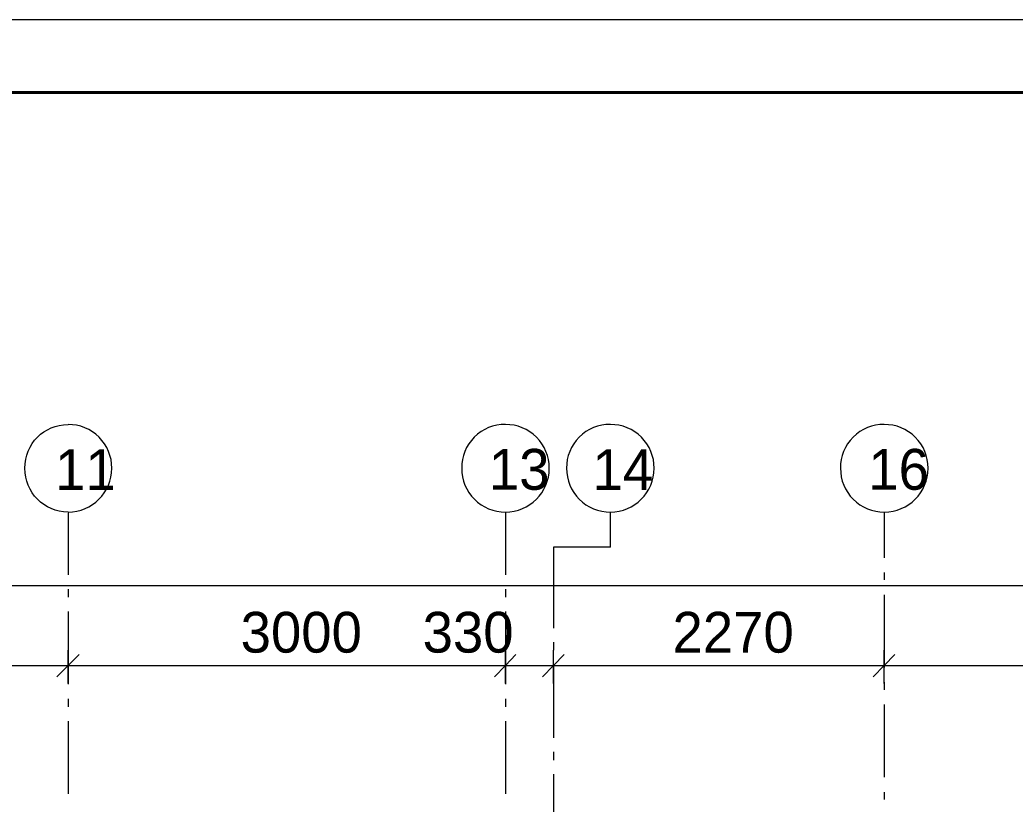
# Model space of a CAD drawing. Header units: millimetres. Extents: x -401725 to 250493, y 305116 to 802890.
# Drawn here: x -375125.793 to -375123.105, y 508989.123 to 508991.242 of the extents above; entities that cross this region are included whole.
import ezdxf

# ---------------------------------------------------------------- set-up
doc = ezdxf.new("R2010")
doc.units = ezdxf.units.MM
doc.layers.add('PDF _Геометрия', color=7, linetype='Continuous', true_color=0x1d1d1d)
doc.layers.add('PDF _Текст', color=7, linetype='Continuous')

msp = doc.modelspace()

# ---------------------------------------------------------------- linework, layer by layer
at = {"layer": 'PDF _Геометрия', "color": 7, "lineweight": 18}
for points in [[(-375089.9816, 508991.2421), (-375136.7847, 508991.2421), (-375136.7847, 508958.1322)], [(-375125.6331, 508989.5271), (-375125.6631, 508989.4971), (-375125.6931, 508989.4671)], [(-375124.4531, 508989.5271), (-375124.4814, 508989.4971), (-375124.5114, 508989.4671)], [(-375124.3231, 508989.5271), (-375124.3514, 508989.4971), (-375124.3814, 508989.4671)], [(-375123.4297, 508989.5271), (-375123.4581, 508989.4971), (-375123.4881, 508989.4671)]]:
    msp.add_lwpolyline(points, dxfattribs=at)
at = {"layer": 'PDF _Геометрия', "color": 7, "lineweight": 40}
msp.add_lwpolyline([(-375135.9981, 508991.0455), (-375090.1708, 508991.0455)], dxfattribs=at)
at = {"layer": 'PDF _Геометрия', "color": 7, "lineweight": 9}
msp.add_lwpolyline([(-375125.6631, 508989.9121, 0.411972), (-375125.5447, 508990.0305, 0.417263), (-375125.6631, 508990.1488)], format="xyb", dxfattribs=at)
for points in [[(-375124.4814, 508990.1488, 0.422535), (-375124.5997, 508990.0305, 0.417263), (-375124.4814, 508989.9121, 0.411972), (-375124.3631, 508990.0305, 0.417263)], [(-375124.1981, 508990.1488, 0.422535), (-375124.3164, 508990.0305, 0.417263), (-375124.1981, 508989.9121, 0.411972), (-375124.0797, 508990.0305, 0.417263)], [(-375123.4581, 508990.1488, 0.422535), (-375123.5764, 508990.0305, 0.417263), (-375123.4581, 508989.9121, 0.411972), (-375123.3397, 508990.0305, 0.417263)]]:
    msp.add_lwpolyline(points, format="xyb", close=True, dxfattribs=at)
for points in [[(-375125.6631, 508989.9105), (-375125.6631, 508989.7421)], [(-375124.4814, 508989.9105), (-375124.4814, 508989.7421)], [(-375124.1981, 508989.8171), (-375124.1981, 508989.9104)], [(-375123.4581, 508989.9105), (-375123.4581, 508989.7888)], [(-375124.1981, 508989.8171), (-375124.3514, 508989.8171), (-375124.3514, 508989.5988)], [(-375123.4581, 508989.7488), (-375123.4581, 508989.7288)], [(-375133.7031, 508989.7138), (-375092.8583, 508989.7138)], [(-375125.6631, 508989.7038), (-375125.6631, 508989.6821)], [(-375124.4814, 508989.7038), (-375124.4814, 508989.6821)], [(-375123.4581, 508989.6888), (-375123.4581, 508989.4921)], [(-375125.6631, 508989.6438), (-375125.6631, 508989.4471)], [(-375124.4814, 508989.6438), (-375124.4814, 508989.4471)], [(-375124.3514, 508989.5605), (-375124.3514, 508989.5388)], [(-375125.6631, 508989.4971), (-375125.6631, 508989.5388)], [(-375124.4814, 508989.4971), (-375124.4814, 508989.5388)], [(-375124.3514, 508989.4971), (-375124.3514, 508989.5388)], [(-375123.4581, 508989.4971), (-375123.4581, 508989.5388)], [(-375127.5131, 508989.4488), (-375127.5131, 508989.4971), (-375125.6631, 508989.4971)], [(-375125.6631, 508989.4488), (-375125.6631, 508989.4971), (-375124.4814, 508989.4971)], [(-375124.7047, 508989.4971), (-375124.4781, 508989.4971)], [(-375124.4814, 508989.4488), (-375124.4814, 508989.4971), (-375124.3514, 508989.4971)], [(-375124.4781, 508989.4971), (-375124.4164, 508989.4971)], [(-375124.3514, 508989.4988), (-375124.3514, 508989.3021)], [(-375124.3514, 508989.4488), (-375124.3514, 508989.4971), (-375123.4581, 508989.4971)], [(-375123.4581, 508989.4488), (-375123.4581, 508989.4971), (-375122.1198, 508989.4971)], [(-375123.4581, 508989.4521), (-375123.4581, 508989.4321)], [(-375125.6631, 508989.4071), (-375125.6631, 508989.3855)], [(-375124.4814, 508989.4071), (-375124.4814, 508989.3855)], [(-375123.4581, 508989.3921), (-375123.4581, 508989.1955)], [(-375125.6631, 508989.3471), (-375125.6631, 508989.1505)], [(-375124.4814, 508989.3471), (-375124.4814, 508989.1505)], [(-375124.3514, 508989.2638), (-375124.3514, 508989.2421)], [(-375124.3514, 508989.2038), (-375124.3514, 508989.0071)], [(-375123.4581, 508989.1555), (-375123.4581, 508989.1355)]]:
    msp.add_lwpolyline(points, dxfattribs=at)
for points in [[(-375125.7797, 508990.0305), (-375125.7797, 508990.0971), (-375125.7281, 508990.1488), (-375125.6631, 508990.1488)], [(-375125.6631, 508989.9121), (-375125.7281, 508989.9121), (-375125.7797, 508989.9655), (-375125.7797, 508990.0305)]]:
    msp.add_open_spline(points, degree=3, dxfattribs=at)

# ---------------------------------------------------------------- texts
at = {"layer": 'PDF _Текст', "attachment_point": 4, "style": ''}
for s, insert, char_height in [('11', (-375125.6981, 508990.0268), 0.11034), ('13', (-375124.5264, 508990.0268), 0.11034), ('14', (-375124.2464, 508990.0268), 0.11034), ('16', (-375123.5014, 508990.0268), 0.11034), ('3000', (-375125.1967, 508989.5866), 0.11009), ('330', (-375124.7051, 508989.5866), 0.11009), ('2270', (-375124.0301, 508989.5866), 0.11009)]:
    msp.add_mtext(s, dxfattribs=dict(at, insert=insert, char_height=char_height))

doc.saveas('drawing.dxf')
